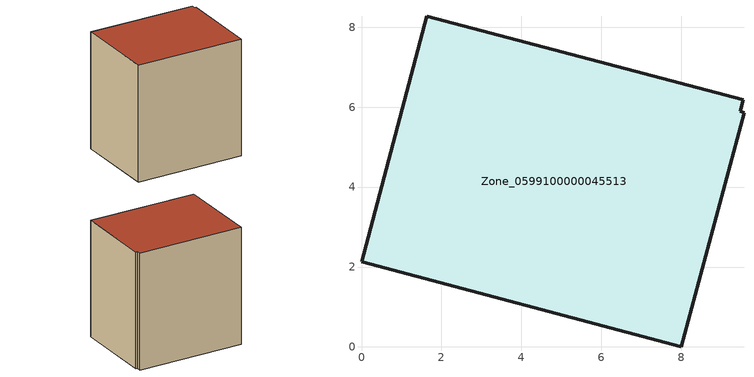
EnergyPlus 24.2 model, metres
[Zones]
Zone_0599100000045513
 floor ground (C_G): 0,2.13 1.63,8.28 9.55,6.19 9.47,5.89 9.57,5.86 8,0 z0
 wall outside (C_F): 1.63,8.28 0,2.13 8,0 9.57,5.86 9.47,5.89 9.55,6.19 1.63,8.28 z0:8.86
 roof outside (C_R): 8,0 9.57,5.86 9.47,5.89 9.55,6.19 1.63,8.28 0,2.13 z8.86
[BUILDING]
Pand.0599100000045513: North Axis=0; Terrain=City; Loads Convergence Tolerance Value=0.04; Temperature Convergence Tolerance Value=0.4; Solar Distribution=FullExterior; Maximum Number of Warmup Days=25; Minimum Number of Warmup Days=1
[Site:Location]
Rotterdam.The.Hague.AP_ZH_NLD Design_Conditions: Latitude=51.96; Longitude=4.45; Time Zone=1; Elevation=-4.5
[SITE:GROUNDTEMPERATURE:BUILDINGSURFACE]
18, 18, 18, 18, 18, 18, 18, 18, 18, 18, 18, 18
[MATERIAL] Thermal Absorptance=0.9; Solar Absorptance=0.7; Visible Absorptance=0.7
Name | Roughness | Thickness | Conductivity | Density | Specific Heat
G.TC.1946-1964 | MediumSmooth | 0.15 | 1 | 540 | 1210
F.TC.1946-1964 | Rough | 0.3 | 0.857143 | 1920 | 840
R.TC.1946-1964 | MediumRough | 0.2 | 0.235294 | 1500 | 1000
[CONSTRUCTION]
C_G: G.TC.1946-1964
C_F: F.TC.1946-1964
C_R: R.TC.1946-1964
[ZONE]
Zone_0599100000045513: Type=1; Multiplier=1; Ceiling Height=Autocalculate; Volume=Autocalculate; Floor Area=autocalculate; Part of Total Floor Area=Yes
[ZONEINFILTRATION:DESIGNFLOWRATE]
Infil_Zone_0599100000045513: Zone or ZoneList or Space or SpaceList=Zone_0599100000045513; Schedule=AlwaysOn; Design Flow Rate Calculation Method=Flow/Area; Flow Rate per Floor Area=0.003; Constant Term Coefficient=1; Temperature Term Coefficient=0; Velocity Term Coefficient=0; Velocity Squared Term Coefficient=0
[HVACTEMPLATE:ZONE:IDEALLOADSAIRSYSTEM]
Zone_0599100000045513: Maximum Heating Supply Air Temperature=50; Minimum Cooling Supply Air Temperature=13; Maximum Heating Supply Air Humidity Ratio=0.0156; Minimum Cooling Supply Air Humidity Ratio=0.0077; Heating Limit=NoLimit; Cooling Limit=NoLimit; Dehumidification Control Type=ConstantSensibleHeatRatio; Cooling Sensible Heat Ratio=0.7; Dehumidification Setpoint=60; Humidification Control Type=None; Humidification Setpoint=30; Outdoor Air Method=None; Outdoor Air Flow Rate per Person=0.00944; Outdoor Air Flow Rate per Zone Floor Area=0; Outdoor Air Flow Rate per Zone=0; Demand Controlled Ventilation Type=None; Outdoor Air Economizer Type=NoEconomizer; Heat Recovery Type=None; Sensible Heat Recovery Effectiveness=0.7; Latent Heat Recovery Effectiveness=0.65
[ZONECONTROL:THERMOSTAT]
ThermostatControl_Zone_0599100000045513: Zone or ZoneList=Zone_0599100000045513; Control Type Schedule=DualSetpointControlType; Control 1=Thermostat_Zone_0599100000045513; Temperature Difference Between Cutout And Setpoint=0
[THERMOSTATSETPOINT:DUALSETPOINT]
Thermostat_Zone_0599100000045513: Heating Setpoint Temperature Schedule=HeatingSetpoint_Zone_0599100000045513; Cooling Setpoint Temperature Schedule=CoolingSetpoint_Zone_0599100000045513
[SCHEDULE:COMPACT]
HeatingSetpoint_Zone_0599100000045513: Through: 12/31, For: AllDays, Until: 24:00, 21
CoolingSetpoint_Zone_0599100000045513: Through: 12/31, For: AllDays, Until: 24:00, 24
DualSetpointControlType: Through: 12/31, For: AllDays, Until: 24:00, 4
AlwaysOn: Through: 12/31, For: AllDays, Until: 24:00, 1
